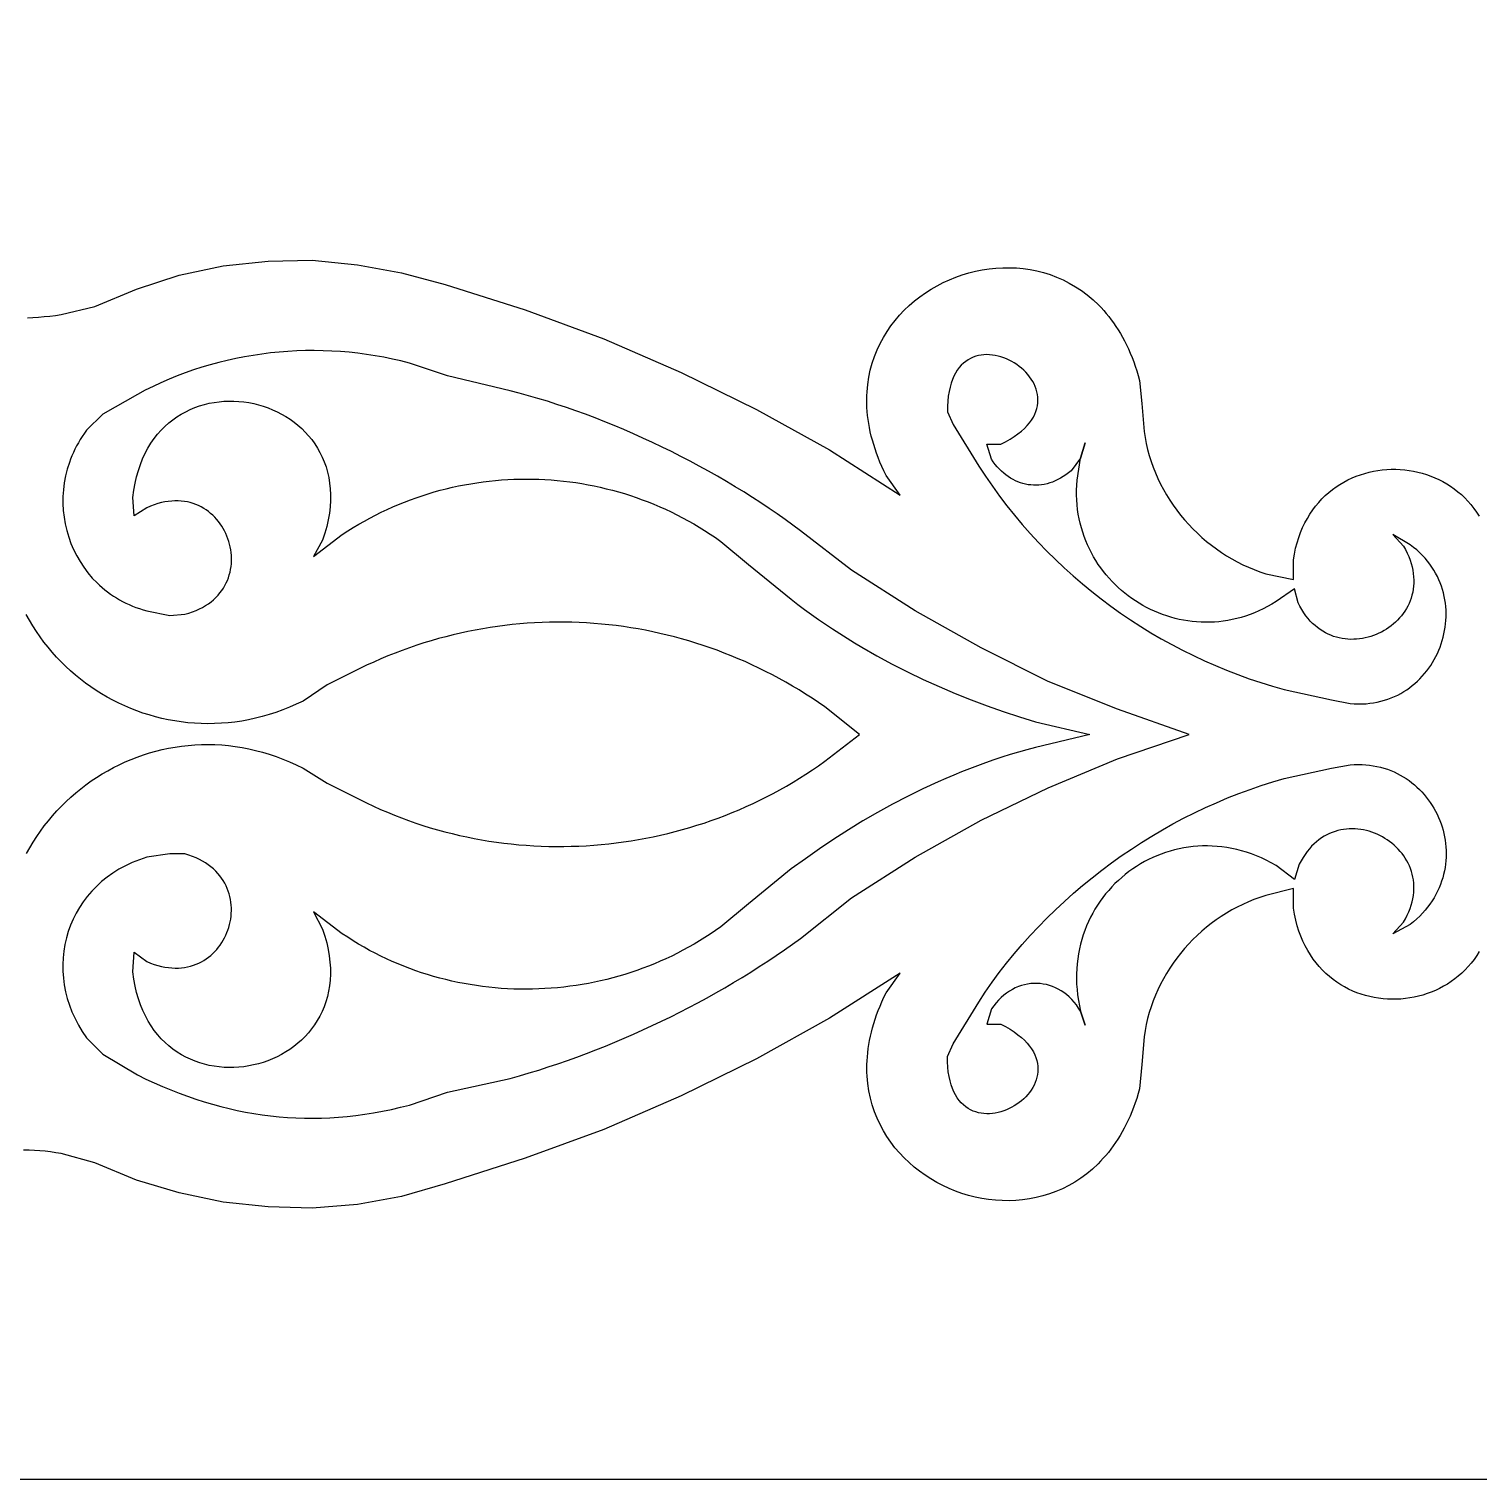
# Model space of a CAD drawing. Extents: x 1253 to 3196, y -152 to 898.
# Drawn here: x 1521.2 to 1789.8, y -152.3 to 116.5 of the extents above; entities that cross this region are included whole.
import ezdxf

# ---------------------------------------------------------------- set-up
doc = ezdxf.new("R2010")
doc.units = 0
doc.layers.add('LAYER_1', color=18, linetype='CONTINUOUS')

msp = doc.modelspace()

# ---------------------------------------------------------------- linework, layer by layer
at = {"layer": 'LAYER_1'}
for points in [[(2652.53, 897.74), (1252.53, 897.74), (1252.53, -152.26), (2652.53, -152.26)], [(1534.85, -73.5), (1541.29, -77.36), (1542.84, -78.12), (1544.39, -78.83), (1545.94, -79.51), (1547.48, -80.15), (1549.02, -80.76), (1550.56, -81.32), (1552.1, -81.86), (1553.64, -82.35), (1555.18, -82.81), (1556.71, -83.23), (1558.25, -83.61), (1559.79, -83.96), (1561.33, -84.27), (1562.87, -84.54), (1564.42, -84.77), (1565.97, -84.97), (1567.52, -85.13), (1569.08, -85.25), (1570.65, -85.34), (1572.22, -85.38), (1573.79, -85.39), (1575.38, -85.36), (1576.97, -85.29), (1578.56, -85.18), (1580.17, -85.04), (1581.79, -84.86), (1583.41, -84.63), (1585.05, -84.37), (1586.69, -84.07), (1588.35, -83.74), (1590.02, -83.36), (1591.7, -82.94), (1598.78, -80.58), (1610.36, -78.01), (1612.13, -77.51), (1613.91, -76.99), (1615.68, -76.45), (1617.45, -75.88), (1619.22, -75.29), (1620.99, -74.68), (1622.76, -74.05), (1624.52, -73.39), (1626.28, -72.72), (1628.03, -72.02), (1629.78, -71.3), (1631.53, -70.57), (1633.27, -69.81), (1635, -69.03), (1636.72, -68.23), (1638.44, -67.42), (1640.14, -66.58), (1641.84, -65.73), (1643.53, -64.86), (1645.2, -63.97), (1646.87, -63.07), (1648.52, -62.14), (1650.16, -61.21), (1651.78, -60.25), (1653.39, -59.28), (1654.99, -58.29), (1656.57, -57.29), (1658.13, -56.27), (1659.68, -55.24), (1661.21, -54.19), (1662.72, -53.13), (1664.21, -52.05), (1673.65, -44.54), (1685.45, -37.03), (1697.67, -30.17), (1710.12, -24.16), (1722.99, -18.8), (1736.29, -14.29), (1722.99, -9.58), (1710.12, -4.43), (1697.67, 1.79), (1685.45, 8.66), (1673.65, 16.17), (1664.21, 23.46), (1662.8, 24.52), (1661.36, 25.57), (1659.89, 26.62), (1658.39, 27.65), (1656.85, 28.67), (1655.29, 29.69), (1653.71, 30.69), (1652.1, 31.67), (1650.46, 32.65), (1648.81, 33.61), (1647.13, 34.55), (1645.44, 35.48), (1643.73, 36.39), (1642.01, 37.29), (1640.27, 38.16), (1638.53, 39.02), (1636.77, 39.86), (1635, 40.67), (1633.23, 41.47), (1631.46, 42.24), (1629.68, 42.98), (1627.9, 43.71), (1626.12, 44.41), (1624.34, 45.08), (1622.56, 45.72), (1620.79, 46.34), (1619.03, 46.93), (1617.27, 47.49), (1615.53, 48.02), (1613.79, 48.52), (1612.07, 48.98), (1610.36, 49.42), (1598.78, 52.21), (1591.7, 54.57), (1590.13, 54.97), (1588.56, 55.33), (1586.97, 55.65), (1585.37, 55.94), (1583.77, 56.19), (1582.16, 56.4), (1580.55, 56.57), (1578.93, 56.71), (1577.31, 56.81), (1575.68, 56.87), (1574.06, 56.89), (1572.43, 56.88), (1570.8, 56.83), (1569.18, 56.74), (1567.56, 56.61), (1565.94, 56.45), (1564.32, 56.25), (1562.71, 56.01), (1561.11, 55.73), (1559.52, 55.42), (1557.93, 55.07), (1556.35, 54.68), (1554.78, 54.26), (1553.22, 53.8), (1551.68, 53.3), (1550.15, 52.76), (1548.63, 52.19), (1547.13, 51.58), (1545.64, 50.93), (1544.17, 50.25), (1542.72, 49.53), (1541.29, 48.78), (1534.85, 45.13), (1531.85, 42.12), (1531.44, 41.56), (1531.04, 40.98), (1530.67, 40.4), (1530.32, 39.81), (1529.99, 39.22), (1529.69, 38.62), (1529.4, 38.01), (1529.13, 37.4), (1528.88, 36.78), (1528.66, 36.16), (1528.26, 34.91), (1527.95, 33.65), (1527.71, 32.38), (1527.55, 31.1), (1527.47, 29.82), (1527.47, 28.55), (1527.53, 27.28), (1527.67, 26.02), (1527.89, 24.77), (1528.17, 23.55), (1528.53, 22.34), (1528.95, 21.15), (1529.45, 20), (1530.01, 18.87), (1530.63, 17.78), (1531.33, 16.72), (1532.09, 15.71), (1532.91, 14.74), (1533.79, 13.83), (1534.26, 13.39), (1534.74, 12.96), (1535.23, 12.55), (1535.74, 12.15), (1536.27, 11.77), (1536.81, 11.4), (1537.37, 11.05), (1537.94, 10.71), (1538.52, 10.39), (1539.12, 10.09), (1539.73, 9.8), (1540.36, 9.54), (1541, 9.29), (1541.65, 9.06), (1542.32, 8.85), (1543.01, 8.66), (1547.29, 7.8), (1550.08, 8.01), (1550.81, 8.22), (1551.5, 8.46), (1552.15, 8.71), (1552.77, 9), (1553.36, 9.3), (1553.92, 9.63), (1554.44, 9.97), (1554.93, 10.34), (1555.39, 10.72), (1555.82, 11.12), (1556.21, 11.54), (1556.58, 11.97), (1556.91, 12.41), (1557.22, 12.87), (1557.49, 13.34), (1557.74, 13.82), (1557.96, 14.3), (1558.15, 14.8), (1558.31, 15.3), (1558.45, 15.81), (1558.55, 16.33), (1558.63, 16.85), (1558.69, 17.37), (1558.72, 17.89), (1558.72, 18.42), (1558.7, 18.94), (1558.65, 19.46), (1558.58, 19.98), (1558.48, 20.5), (1558.36, 21.01), (1558.22, 21.52), (1558.06, 22.01), (1557.87, 22.51), (1557.66, 22.99), (1557.43, 23.46), (1557.17, 23.92), (1556.9, 24.36), (1556.61, 24.8), (1556.29, 25.22), (1555.96, 25.62), (1555.6, 26.01), (1555.23, 26.37), (1554.84, 26.72), (1554.43, 27.05), (1554, 27.36), (1553.56, 27.65), (1553.09, 27.91), (1552.62, 28.15), (1552.12, 28.36), (1551.61, 28.55), (1551.08, 28.71), (1550.54, 28.84), (1549.99, 28.94), (1549.41, 29), (1548.83, 29.04), (1548.23, 29.04), (1547.62, 29.01), (1547, 28.95), (1546.36, 28.85), (1545.71, 28.71), (1545.05, 28.53), (1544.38, 28.31), (1543.7, 28.05), (1543.01, 27.75), (1540.64, 26.25), (1540.43, 29.68), (1540.6, 31.02), (1540.83, 32.29), (1541.11, 33.52), (1541.44, 34.69), (1541.82, 35.8), (1542.24, 36.86), (1542.71, 37.87), (1543.23, 38.83), (1543.78, 39.73), (1544.37, 40.58), (1544.99, 41.38), (1545.65, 42.13), (1546.35, 42.83), (1547.07, 43.48), (1547.82, 44.07), (1548.6, 44.62), (1549.4, 45.12), (1550.22, 45.57), (1551.06, 45.98), (1551.92, 46.33), (1552.79, 46.64), (1553.68, 46.91), (1554.57, 47.12), (1555.48, 47.29), (1556.4, 47.42), (1557.32, 47.5), (1558.24, 47.54), (1559.16, 47.53), (1560.09, 47.48), (1561.01, 47.38), (1561.92, 47.25), (1562.83, 47.07), (1563.72, 46.85), (1564.61, 46.58), (1565.48, 46.28), (1566.34, 45.94), (1567.18, 45.56), (1568, 45.13), (1568.8, 44.67), (1569.57, 44.17), (1570.32, 43.63), (1571.04, 43.06), (1571.73, 42.44), (1572.39, 41.79), (1573.01, 41.11), (1573.6, 40.39), (1574.15, 39.63), (1574.66, 38.83), (1575.12, 38.01), (1575.54, 37.15), (1575.92, 36.25), (1576.24, 35.32), (1576.52, 34.36), (1576.74, 33.37), (1576.91, 32.34), (1577.02, 31.28), (1577.07, 30.19), (1577.07, 29.08), (1576.99, 27.93), (1576.86, 26.75), (1576.65, 25.54), (1576.38, 24.3), (1576.03, 23.04), (1575.61, 21.75), (1573.9, 18.74), (1579.26, 22.82), (1580.27, 23.47), (1581.28, 24.1), (1582.3, 24.71), (1583.34, 25.3), (1584.38, 25.86), (1585.43, 26.41), (1586.49, 26.93), (1587.55, 27.44), (1588.62, 27.92), (1589.7, 28.38), (1590.79, 28.81), (1591.88, 29.23), (1592.97, 29.63), (1594.08, 30), (1595.19, 30.35), (1596.3, 30.69), (1597.42, 31), (1598.54, 31.28), (1599.66, 31.55), (1600.79, 31.8), (1601.93, 32.02), (1603.06, 32.22), (1604.2, 32.41), (1605.34, 32.57), (1606.49, 32.71), (1607.63, 32.82), (1608.78, 32.92), (1609.93, 33), (1611.08, 33.05), (1612.23, 33.08), (1613.38, 33.09), (1614.53, 33.08), (1615.68, 33.05), (1616.82, 33), (1617.97, 32.93), (1619.12, 32.83), (1620.26, 32.71), (1621.41, 32.58), (1622.55, 32.42), (1623.68, 32.24), (1624.82, 32.03), (1625.95, 31.81), (1627.08, 31.57), (1628.2, 31.3), (1629.32, 31.02), (1630.44, 30.71), (1631.55, 30.38), (1632.66, 30.03), (1633.76, 29.66), (1634.85, 29.26), (1635.94, 28.85), (1637.02, 28.41), (1638.1, 27.96), (1639.17, 27.48), (1640.23, 26.98), (1641.29, 26.46), (1642.33, 25.92), (1643.37, 25.35), (1644.4, 24.77), (1645.42, 24.16), (1646.43, 23.54), (1647.43, 22.89), (1648.42, 22.22), (1649.41, 21.53), (1654.56, 17.24), (1662.49, 10.8), (1663.72, 9.85), (1664.97, 8.91), (1666.24, 7.98), (1667.53, 7.07), (1668.83, 6.17), (1670.14, 5.29), (1671.48, 4.43), (1672.83, 3.58), (1674.19, 2.74), (1675.56, 1.92), (1678.35, 0.33), (1681.19, -1.2), (1684.06, -2.66), (1686.96, -4.06), (1689.9, -5.39), (1692.85, -6.65), (1695.82, -7.85), (1698.8, -8.97), (1701.79, -10.03), (1704.78, -11.02), (1707.76, -11.93), (1717.84, -14.29), (1707.76, -16.65), (1706.19, -17.08), (1704.63, -17.53), (1703.09, -18), (1701.56, -18.48), (1700.04, -18.98), (1698.53, -19.51), (1697.04, -20.05), (1695.55, -20.61), (1694.08, -21.18), (1692.62, -21.78), (1691.16, -22.39), (1689.72, -23.03), (1686.86, -24.34), (1684.04, -25.73), (1681.26, -27.18), (1678.5, -28.71), (1675.78, -30.29), (1673.08, -31.95), (1670.4, -33.66), (1667.75, -35.44), (1665.11, -37.28), (1662.49, -39.18), (1654.56, -45.62), (1649.41, -49.91), (1648.44, -50.59), (1647.46, -51.25), (1646.47, -51.9), (1645.47, -52.52), (1644.46, -53.12), (1643.44, -53.7), (1642.41, -54.26), (1641.37, -54.8), (1640.32, -55.32), (1639.26, -55.82), (1638.2, -56.3), (1637.12, -56.75), (1636.04, -57.19), (1634.95, -57.6), (1633.86, -58), (1632.75, -58.37), (1631.65, -58.72), (1630.53, -59.05), (1629.41, -59.36), (1628.29, -59.65), (1627.15, -59.92), (1626.02, -60.16), (1624.88, -60.39), (1623.74, -60.59), (1622.59, -60.78), (1621.45, -60.94), (1620.3, -61.08), (1619.14, -61.2), (1617.99, -61.3), (1616.83, -61.37), (1615.67, -61.43), (1614.52, -61.46), (1613.36, -61.48), (1612.2, -61.47), (1611.04, -61.44), (1609.88, -61.39), (1608.73, -61.32), (1607.57, -61.22), (1606.42, -61.11), (1605.27, -60.97), (1604.12, -60.81), (1602.98, -60.63), (1601.83, -60.43), (1600.7, -60.21), (1599.56, -59.96), (1598.43, -59.7), (1597.31, -59.41), (1596.19, -59.1), (1595.07, -58.77), (1593.96, -58.42), (1592.86, -58.04), (1591.77, -57.65), (1590.68, -57.23), (1589.59, -56.79), (1588.52, -56.33), (1587.45, -55.85), (1586.4, -55.34), (1585.35, -54.81), (1584.31, -54.27), (1583.28, -53.7), (1582.26, -53.1), (1581.25, -52.49), (1580.25, -51.85), (1579.26, -51.19), (1573.9, -47.12), (1575.61, -50.33), (1576.03, -51.62), (1576.37, -52.87), (1576.63, -54.1), (1576.83, -55.29), (1576.97, -56.46), (1577.04, -57.6), (1577.04, -58.71), (1576.99, -59.79), (1576.87, -60.84), (1576.7, -61.86), (1576.48, -62.85), (1576.2, -63.8), (1575.88, -64.73), (1575.5, -65.62), (1575.08, -66.47), (1574.62, -67.3), (1574.11, -68.09), (1573.56, -68.84), (1572.97, -69.56), (1572.35, -70.24), (1571.7, -70.89), (1571.01, -71.5), (1570.29, -72.08), (1569.54, -72.62), (1568.77, -73.11), (1567.98, -73.58), (1567.16, -74), (1566.33, -74.38), (1565.47, -74.73), (1564.6, -75.03), (1563.72, -75.29), (1562.82, -75.52), (1561.92, -75.7), (1561.01, -75.84), (1560.09, -75.93), (1559.17, -75.99), (1558.25, -76), (1557.33, -75.96), (1556.42, -75.89), (1555.5, -75.76), (1554.6, -75.6), (1553.7, -75.38), (1552.82, -75.13), (1551.95, -74.82), (1551.09, -74.47), (1550.25, -74.07), (1549.43, -73.62), (1548.63, -73.13), (1547.86, -72.58), (1547.11, -71.99), (1546.39, -71.35), (1545.69, -70.66), (1545.03, -69.91), (1544.4, -69.12), (1543.81, -68.27), (1543.26, -67.38), (1542.74, -66.43), (1542.27, -65.42), (1541.84, -64.37), (1541.46, -63.26), (1541.13, -62.09), (1540.84, -60.88), (1540.61, -59.6), (1540.43, -58.27), (1540.64, -54.63), (1543.01, -56.34), (1543.7, -56.63), (1544.39, -56.88), (1545.06, -57.09), (1545.73, -57.25), (1546.38, -57.38), (1547.02, -57.48), (1547.64, -57.54), (1548.26, -57.56), (1548.86, -57.55), (1549.44, -57.51), (1550.01, -57.43), (1550.57, -57.33), (1551.11, -57.2), (1551.64, -57.04), (1552.15, -56.85), (1552.64, -56.63), (1553.12, -56.39), (1553.58, -56.13), (1554.03, -55.84), (1554.45, -55.53), (1554.86, -55.2), (1555.25, -54.85), (1555.62, -54.48), (1555.97, -54.1), (1556.3, -53.69), (1556.62, -53.28), (1556.91, -52.84), (1557.18, -52.4), (1557.43, -51.94), (1557.66, -51.47), (1557.87, -50.99), (1558.05, -50.5), (1558.21, -50.01), (1558.35, -49.5), (1558.47, -48.99), (1558.56, -48.48), (1558.63, -47.96), (1558.68, -47.44), (1558.7, -46.91), (1558.69, -46.39), (1558.66, -45.87), (1558.61, -45.34), (1558.52, -44.83), (1558.41, -44.31), (1558.28, -43.8), (1558.12, -43.29), (1557.92, -42.8), (1557.71, -42.3), (1557.46, -41.82), (1557.18, -41.35), (1556.88, -40.89), (1556.54, -40.44), (1556.18, -40.01), (1555.78, -39.59), (1555.36, -39.18), (1554.9, -38.79), (1554.41, -38.42), (1553.89, -38.06), (1553.34, -37.73), (1552.75, -37.42), (1552.14, -37.13), (1551.49, -36.86), (1550.8, -36.61), (1550.08, -36.39), (1547.29, -36.39), (1543.01, -37.03), (1542.31, -37.25), (1541.63, -37.49), (1540.96, -37.74), (1540.31, -38.01), (1539.67, -38.3), (1539.05, -38.6), (1538.45, -38.91), (1537.85, -39.25), (1537.28, -39.59), (1536.72, -39.96), (1535.64, -40.72), (1534.63, -41.54), (1533.68, -42.41), (1532.79, -43.32), (1531.97, -44.28), (1531.21, -45.28), (1530.52, -46.32), (1529.9, -47.39), (1529.35, -48.5), (1528.86, -49.63), (1528.44, -50.79), (1528.1, -51.97), (1527.82, -53.18), (1527.62, -54.4), (1527.49, -55.64), (1527.43, -56.88), (1527.44, -58.14), (1527.54, -59.4), (1527.7, -60.66), (1527.94, -61.93), (1528.26, -63.19), (1528.66, -64.44), (1529.14, -65.68), (1529.7, -66.91), (1530.33, -68.13), (1531.05, -69.32), (1531.85, -70.5)], [(1762.67, -7.86), (1766.11, -8.5), (1766.86, -8.56), (1767.61, -8.59), (1768.34, -8.59), (1769.06, -8.55), (1769.77, -8.48), (1770.46, -8.39), (1771.14, -8.26), (1771.81, -8.11), (1772.46, -7.93), (1773.1, -7.72), (1773.72, -7.49), (1774.33, -7.23), (1774.92, -6.95), (1775.49, -6.64), (1776.05, -6.32), (1776.59, -5.97), (1777.12, -5.6), (1777.62, -5.21), (1778.12, -4.8), (1778.59, -4.37), (1779.04, -3.92), (1779.48, -3.46), (1779.9, -2.98), (1780.3, -2.48), (1780.68, -1.97), (1781.04, -1.45), (1781.38, -0.91), (1781.7, -0.36), (1782, 0.2), (1782.28, 0.77), (1782.53, 1.35), (1782.77, 1.94), (1782.99, 2.54), (1783.18, 3.14), (1783.35, 3.76), (1783.5, 4.37), (1783.62, 5), (1783.72, 5.63), (1783.8, 6.26), (1783.86, 6.89), (1783.89, 7.53), (1783.9, 8.17), (1783.88, 8.8), (1783.83, 9.44), (1783.77, 10.08), (1783.67, 10.71), (1783.55, 11.34), (1783.41, 11.97), (1783.23, 12.6), (1783.03, 13.21), (1782.81, 13.83), (1782.55, 14.43), (1782.27, 15.03), (1781.96, 15.62), (1781.63, 16.2), (1781.26, 16.77), (1780.86, 17.33), (1780.44, 17.88), (1779.99, 18.42), (1779.5, 18.94), (1778.99, 19.45), (1778.44, 19.94), (1777.87, 20.42), (1777.26, 20.89), (1774.05, 22.82), (1775.97, 20.67), (1776.34, 20.01), (1776.67, 19.35), (1776.96, 18.7), (1777.21, 18.06), (1777.42, 17.42), (1777.59, 16.79), (1777.72, 16.17), (1777.82, 15.56), (1777.88, 14.96), (1777.91, 14.36), (1777.9, 13.78), (1777.86, 13.21), (1777.8, 12.65), (1777.7, 12.1), (1777.57, 11.56), (1777.41, 11.03), (1777.23, 10.52), (1777.02, 10.02), (1776.79, 9.54), (1776.53, 9.07), (1776.25, 8.61), (1775.95, 8.17), (1775.62, 7.75), (1775.28, 7.34), (1774.91, 6.95), (1774.53, 6.57), (1774.13, 6.22), (1773.72, 5.88), (1773.29, 5.56), (1772.84, 5.27), (1772.39, 4.99), (1771.92, 4.73), (1771.44, 4.49), (1770.94, 4.28), (1770.44, 4.08), (1769.94, 3.91), (1769.42, 3.76), (1768.9, 3.63), (1768.37, 3.53), (1767.84, 3.46), (1767.31, 3.4), (1766.77, 3.38), (1766.24, 3.37), (1765.7, 3.4), (1765.16, 3.45), (1764.63, 3.53), (1764.1, 3.63), (1763.57, 3.77), (1763.04, 3.93), (1762.53, 4.12), (1762.02, 4.35), (1761.51, 4.6), (1761.02, 4.88), (1760.54, 5.2), (1760.06, 5.54), (1759.6, 5.92), (1759.15, 6.33), (1758.72, 6.77), (1758.3, 7.25), (1757.89, 7.76), (1757.5, 8.31), (1757.13, 8.89), (1756.78, 9.51), (1756.45, 10.16), (1755.81, 12.74), (1752.38, 10.37), (1751.59, 9.89), (1750.79, 9.44), (1749.99, 9.02), (1749.18, 8.63), (1748.37, 8.28), (1747.55, 7.97), (1746.73, 7.68), (1745.9, 7.43), (1745.08, 7.21), (1744.25, 7.02), (1743.42, 6.86), (1742.59, 6.74), (1741.76, 6.64), (1740.93, 6.57), (1740.11, 6.54), (1739.29, 6.53), (1738.47, 6.55), (1737.65, 6.6), (1736.84, 6.68), (1736.03, 6.78), (1735.23, 6.92), (1734.43, 7.08), (1733.64, 7.26), (1732.86, 7.47), (1732.09, 7.71), (1731.33, 7.98), (1730.58, 8.26), (1729.83, 8.58), (1729.1, 8.91), (1728.38, 9.27), (1727.67, 9.66), (1726.98, 10.07), (1726.29, 10.5), (1725.63, 10.95), (1724.97, 11.42), (1724.34, 11.92), (1723.71, 12.43), (1723.11, 12.97), (1722.52, 13.53), (1721.96, 14.1), (1721.41, 14.7), (1720.88, 15.32), (1720.37, 15.95), (1719.88, 16.6), (1719.41, 17.27), (1718.96, 17.96), (1718.54, 18.67), (1718.14, 19.39), (1717.77, 20.13), (1717.42, 20.88), (1717.09, 21.65), (1716.79, 22.44), (1716.52, 23.24), (1716.28, 24.05), (1716.06, 24.88), (1715.87, 25.72), (1715.71, 26.58), (1715.58, 27.44), (1715.49, 28.32), (1715.42, 29.22), (1715.38, 30.12), (1715.38, 31.04), (1715.41, 31.96), (1715.48, 32.9), (1716.12, 36.98), (1714.41, 34.62), (1713.92, 34.22), (1713.42, 33.86), (1712.93, 33.54), (1712.43, 33.24), (1711.93, 32.97), (1711.42, 32.74), (1710.92, 32.53), (1710.41, 32.36), (1709.91, 32.22), (1709.4, 32.1), (1708.9, 32.02), (1708.4, 31.96), (1707.9, 31.94), (1707.4, 31.94), (1706.91, 31.98), (1706.42, 32.04), (1705.93, 32.13), (1705.45, 32.25), (1704.98, 32.39), (1704.51, 32.57), (1704.05, 32.77), (1703.6, 33), (1703.15, 33.26), (1702.72, 33.54), (1702.29, 33.85), (1701.87, 34.19), (1701.46, 34.55), (1701.07, 34.94), (1700.68, 35.36), (1700.31, 35.8), (1699.95, 36.27), (1699.6, 36.76), (1698.75, 39.55), (1701.32, 39.55), (1702.23, 40.01), (1703.06, 40.48), (1703.83, 40.96), (1704.52, 41.45), (1705.15, 41.96), (1705.72, 42.46), (1706.22, 42.98), (1706.66, 43.5), (1707.04, 44.02), (1707.37, 44.55), (1707.64, 45.08), (1707.86, 45.61), (1708.02, 46.14), (1708.14, 46.67), (1708.21, 47.2), (1708.23, 47.72), (1708.21, 48.24), (1708.14, 48.75), (1708.04, 49.25), (1707.9, 49.74), (1707.72, 50.23), (1707.5, 50.7), (1707.25, 51.17), (1706.98, 51.61), (1706.67, 52.05), (1706.33, 52.47), (1705.97, 52.87), (1705.59, 53.26), (1705.18, 53.62), (1704.75, 53.97), (1704.31, 54.29), (1703.84, 54.6), (1703.37, 54.87), (1702.88, 55.13), (1702.38, 55.36), (1701.87, 55.56), (1701.35, 55.73), (1700.83, 55.88), (1700.31, 55.99), (1699.78, 56.07), (1699.25, 56.12), (1698.73, 56.14), (1698.21, 56.12), (1697.69, 56.06), (1697.19, 55.97), (1696.69, 55.84), (1696.2, 55.66), (1695.73, 55.45), (1695.27, 55.2), (1694.83, 54.9), (1694.41, 54.56), (1694.01, 54.17), (1693.63, 53.74), (1693.27, 53.25), (1692.94, 52.72), (1692.64, 52.14), (1692.37, 51.51), (1692.13, 50.83), (1691.92, 50.09), (1691.75, 49.3), (1691.61, 48.45), (1691.52, 47.54), (1691.47, 46.58), (1691.45, 45.56), (1692.53, 43.2), (1697.25, 35.47), (1698.49, 33.59), (1699.78, 31.74), (1701.11, 29.92), (1702.48, 28.13), (1703.88, 26.38), (1705.33, 24.67), (1706.81, 22.99), (1708.33, 21.34), (1709.89, 19.73), (1711.48, 18.16), (1713.11, 16.63), (1714.77, 15.13), (1716.46, 13.67), (1718.19, 12.25), (1719.94, 10.88), (1721.73, 9.54), (1723.55, 8.24), (1725.4, 6.98), (1727.27, 5.77), (1729.17, 4.6), (1731.1, 3.47), (1733.06, 2.39), (1735.04, 1.35), (1737.05, 0.35), (1739.08, -0.6), (1741.13, -1.5), (1743.2, -2.36), (1745.3, -3.17), (1747.41, -3.93), (1749.55, -4.65), (1751.71, -5.31), (1753.88, -5.93)], [(1716.98, 39.77), (1716.12, 36.98)], [(1692.53, -71.57), (1697.25, -63.85), (1698.47, -62.01), (1699.74, -60.19), (1701.06, -58.4), (1702.42, -56.64), (1703.83, -54.91), (1705.28, -53.21), (1706.77, -51.54), (1708.3, -49.91), (1709.87, -48.3), (1711.48, -46.74), (1713.12, -45.2), (1714.8, -43.7), (1716.51, -42.24), (1718.26, -40.81), (1720.04, -39.42), (1721.84, -38.08), (1723.68, -36.77), (1725.54, -35.5), (1727.44, -34.27), (1729.35, -33.08), (1731.29, -31.94), (1733.26, -30.84), (1735.24, -29.79), (1737.25, -28.78), (1739.27, -27.82), (1741.32, -26.9), (1743.38, -26.03), (1745.45, -25.22), (1747.54, -24.45), (1749.64, -23.73), (1751.76, -23.06), (1753.88, -22.45), (1762.67, -20.52), (1766.11, -19.87), (1766.85, -19.83), (1767.59, -19.81), (1768.31, -19.83), (1769.02, -19.87), (1769.72, -19.95), (1770.4, -20.05), (1771.08, -20.18), (1771.74, -20.33), (1772.38, -20.52), (1773.01, -20.72), (1773.63, -20.95), (1774.24, -21.21), (1774.82, -21.49), (1775.4, -21.79), (1775.95, -22.11), (1776.5, -22.45), (1777.02, -22.82), (1777.53, -23.2), (1778.02, -23.6), (1778.5, -24.02), (1778.96, -24.46), (1779.39, -24.91), (1779.82, -25.38), (1780.22, -25.87), (1780.6, -26.37), (1780.97, -26.88), (1781.31, -27.41), (1781.64, -27.94), (1781.94, -28.49), (1782.23, -29.05), (1782.49, -29.63), (1782.73, -30.21), (1782.95, -30.8), (1783.15, -31.39), (1783.33, -32), (1783.48, -32.61), (1783.61, -33.22), (1783.72, -33.85), (1783.8, -34.47), (1783.86, -35.1), (1783.9, -35.74), (1783.91, -36.37), (1783.9, -37.01), (1783.86, -37.65), (1783.79, -38.28), (1783.7, -38.92), (1783.59, -39.56), (1783.44, -40.19), (1783.27, -40.82), (1783.07, -41.45), (1782.85, -42.07), (1782.6, -42.69), (1782.32, -43.31), (1782.01, -43.91), (1781.67, -44.51), (1781.3, -45.1), (1780.9, -45.69), (1780.47, -46.26), (1780.02, -46.83), (1779.53, -47.38), (1779.01, -47.92), (1778.46, -48.45), (1777.88, -48.97), (1777.26, -49.48), (1774.05, -51.19), (1775.98, -49.05), (1776.35, -48.41), (1776.67, -47.78), (1776.96, -47.15), (1777.21, -46.53), (1777.42, -45.91), (1777.59, -45.3), (1777.73, -44.7), (1777.83, -44.1), (1777.89, -43.51), (1777.92, -42.93), (1777.92, -42.35), (1777.89, -41.79), (1777.83, -41.23), (1777.73, -40.69), (1777.61, -40.15), (1777.46, -39.63), (1777.29, -39.12), (1777.08, -38.62), (1776.86, -38.14), (1776.61, -37.66), (1776.33, -37.21), (1776.04, -36.76), (1775.72, -36.33), (1775.38, -35.92), (1775.03, -35.52), (1774.65, -35.14), (1774.26, -34.78), (1773.86, -34.43), (1773.43, -34.11), (1773, -33.8), (1772.55, -33.51), (1772.09, -33.24), (1771.61, -32.99), (1771.13, -32.76), (1770.64, -32.56), (1770.14, -32.37), (1769.63, -32.21), (1769.11, -32.07), (1768.59, -31.96), (1768.07, -31.87), (1767.54, -31.8), (1767.01, -31.76), (1766.48, -31.74), (1765.94, -31.75), (1765.41, -31.79), (1764.88, -31.86), (1764.35, -31.95), (1763.83, -32.07), (1763.31, -32.22), (1762.79, -32.4), (1762.28, -32.61), (1761.78, -32.85), (1761.28, -33.12), (1760.8, -33.43), (1760.32, -33.76), (1759.86, -34.13), (1759.41, -34.53), (1758.97, -34.97), (1758.55, -35.44), (1758.14, -35.94), (1757.74, -36.48), (1757.37, -37.06), (1757.01, -37.67), (1756.67, -38.32), (1755.81, -41.11), (1752.38, -38.54), (1751.47, -38.03), (1750.56, -37.57), (1749.65, -37.14), (1748.74, -36.75), (1747.83, -36.41), (1746.91, -36.1), (1745.99, -35.82), (1745.08, -35.59), (1744.17, -35.39), (1743.25, -35.22), (1742.34, -35.1), (1741.44, -35), (1740.54, -34.94), (1739.64, -34.92), (1738.75, -34.93), (1737.86, -34.97), (1736.98, -35.04), (1736.11, -35.15), (1735.25, -35.28), (1734.4, -35.45), (1733.55, -35.65), (1732.72, -35.87), (1731.9, -36.13), (1731.08, -36.42), (1730.29, -36.73), (1729.5, -37.07), (1728.73, -37.44), (1727.97, -37.83), (1727.23, -38.26), (1726.5, -38.7), (1725.79, -39.18), (1725.1, -39.67), (1724.42, -40.19), (1723.76, -40.74), (1723.13, -41.31), (1722.51, -41.9), (1721.91, -42.51), (1721.34, -43.15), (1720.78, -43.8), (1720.25, -44.48), (1719.74, -45.17), (1719.26, -45.89), (1718.8, -46.62), (1718.37, -47.38), (1717.96, -48.15), (1717.58, -48.94), (1717.23, -49.74), (1716.91, -50.57), (1716.61, -51.41), (1716.35, -52.26), (1716.11, -53.13), (1715.91, -54.01), (1715.73, -54.91), (1715.59, -55.82), (1715.49, -56.75), (1715.41, -57.68), (1715.37, -58.63), (1715.37, -59.59), (1715.4, -60.56), (1715.47, -61.54), (1715.58, -62.54), (1715.72, -63.54), (1715.9, -64.55), (1716.12, -65.56), (1716.98, -68.14), (1716.12, -65.56), (1715.75, -64.96), (1715.35, -64.39), (1714.92, -63.85), (1714.48, -63.36), (1714.02, -62.9), (1713.53, -62.48), (1713.04, -62.1), (1712.52, -61.76), (1711.99, -61.45), (1711.45, -61.19), (1710.9, -60.96), (1710.35, -60.77), (1709.78, -60.62), (1709.21, -60.51), (1708.63, -60.43), (1708.05, -60.4), (1707.47, -60.4), (1706.89, -60.44), (1706.31, -60.52), (1705.73, -60.64), (1705.16, -60.8), (1704.59, -61), (1704.03, -61.23), (1703.48, -61.51), (1702.94, -61.83), (1702.42, -62.18), (1701.91, -62.57), (1701.41, -63.01), (1700.93, -63.48), (1700.47, -63.99), (1700.03, -64.55), (1699.6, -65.14), (1698.75, -67.93), (1701.32, -67.93), (1702.23, -68.41), (1703.06, -68.9), (1703.83, -69.4), (1704.52, -69.91), (1705.15, -70.42), (1705.72, -70.94), (1706.22, -71.47), (1706.66, -72), (1707.05, -72.54), (1707.37, -73.08), (1707.64, -73.61), (1707.86, -74.15), (1708.03, -74.68), (1708.14, -75.22), (1708.21, -75.75), (1708.23, -76.27), (1708.21, -76.79), (1708.15, -77.3), (1708.04, -77.8), (1707.9, -78.3), (1707.72, -78.78), (1707.51, -79.25), (1707.26, -79.71), (1706.98, -80.16), (1706.67, -80.59), (1706.33, -81), (1705.97, -81.4), (1705.59, -81.78), (1705.18, -82.14), (1704.75, -82.48), (1704.31, -82.8), (1703.84, -83.09), (1703.37, -83.36), (1702.88, -83.61), (1702.38, -83.83), (1701.87, -84.03), (1701.35, -84.19), (1700.83, -84.33), (1700.31, -84.43), (1699.78, -84.51), (1699.25, -84.55), (1698.73, -84.56), (1698.21, -84.53), (1697.69, -84.47), (1697.19, -84.37), (1696.69, -84.23), (1696.2, -84.05), (1695.73, -83.83), (1695.27, -83.57), (1694.83, -83.27), (1694.41, -82.92), (1694, -82.53), (1693.62, -82.1), (1693.27, -81.61), (1692.94, -81.08), (1692.64, -80.5), (1692.37, -79.87), (1692.13, -79.18), (1691.92, -78.44), (1691.75, -77.65), (1691.61, -76.81), (1691.52, -75.91), (1691.47, -74.95), (1691.45, -73.93)]]:
    msp.add_lwpolyline(points, close=True, dxfattribs=at)
for points in [[(1520.87, 62.99), (1521.9, 63.03), (1522.93, 63.1), (1523.97, 63.18), (1525.01, 63.29), (1526.07, 63.42), (1527.13, 63.58), (1533.35, 65.08), (1541.07, 68.29), (1549.01, 70.87), (1557.16, 72.59), (1565.53, 73.44), (1573.68, 73.66), (1582.05, 72.8), (1590.2, 71.3), (1598.35, 69.15), (1613.15, 64.43), (1627.74, 59.07), (1642.11, 52.85), (1656.06, 45.99), (1669.57, 38.48), (1682.66, 30.11), (1680.08, 33.76), (1679.68, 34.59), (1679.29, 35.42), (1678.94, 36.24), (1678.61, 37.06), (1678.31, 37.87), (1678.03, 38.68), (1677.77, 39.48), (1677.54, 40.27), (1677.33, 41.05), (1677.15, 41.83), (1676.99, 42.61), (1676.85, 43.37), (1676.74, 44.13), (1676.65, 44.88), (1676.58, 45.63), (1676.53, 46.36), (1676.5, 47.09), (1676.49, 47.81), (1676.51, 48.53), (1676.54, 49.23), (1676.67, 50.62), (1676.87, 51.97), (1677.15, 53.29), (1677.5, 54.58), (1677.92, 55.82), (1678.41, 57.04), (1678.96, 58.21), (1679.57, 59.34), (1680.24, 60.43), (1680.96, 61.49), (1681.74, 62.49), (1682.56, 63.46), (1683.44, 64.38), (1684.36, 65.26), (1685.32, 66.09), (1686.32, 66.87), (1687.35, 67.6), (1688.43, 68.28), (1689.53, 68.92), (1690.66, 69.5), (1691.82, 70.03), (1693, 70.5), (1694.2, 70.93), (1695.42, 71.29), (1696.65, 71.6), (1697.9, 71.85), (1699.16, 72.04), (1700.42, 72.18), (1701.69, 72.25), (1702.96, 72.26), (1704.23, 72.21), (1705.5, 72.09), (1706.76, 71.91), (1708.01, 71.66), (1709.25, 71.35), (1710.48, 70.97), (1711.69, 70.52), (1712.88, 70), (1714.04, 69.41), (1715.19, 68.74), (1716.3, 68.01), (1717.38, 67.2), (1718.44, 66.31), (1719.45, 65.35), (1719.95, 64.85), (1720.43, 64.32), (1720.9, 63.77), (1721.37, 63.2), (1721.82, 62.61), (1722.26, 62.01), (1722.69, 61.38), (1723.11, 60.73), (1723.51, 60.07), (1723.9, 59.38), (1724.28, 58.67), (1724.65, 57.94), (1725, 57.19), (1725.34, 56.42), (1725.67, 55.63), (1725.98, 54.81), (1726.27, 53.98), (1726.55, 53.12), (1726.82, 52.25), (1727.06, 51.35), (1727.49, 47.06), (1727.92, 41.91), (1728.09, 40.77), (1728.3, 39.65), (1728.56, 38.53), (1728.86, 37.43), (1729.2, 36.34), (1729.58, 35.27), (1730, 34.21), (1730.46, 33.17), (1730.96, 32.14), (1731.49, 31.13), (1732.06, 30.14), (1732.66, 29.17), (1733.3, 28.23), (1733.97, 27.3), (1734.67, 26.4), (1735.41, 25.52), (1736.17, 24.67), (1736.96, 23.84), (1737.78, 23.04), (1738.62, 22.27), (1739.49, 21.52), (1740.39, 20.81), (1741.3, 20.13), (1742.24, 19.47), (1743.2, 18.86), (1744.19, 18.27), (1745.19, 17.72), (1746.21, 17.21), (1747.24, 16.73), (1748.3, 16.29), (1749.36, 15.89), (1750.45, 15.52), (1755.6, 14.45), (1755.6, 18.1), (1755.78, 19.19), (1756, 20.25), (1756.27, 21.27), (1756.58, 22.25), (1756.92, 23.19), (1757.3, 24.1), (1757.72, 24.97), (1758.17, 25.8), (1758.65, 26.6), (1759.17, 27.36), (1759.71, 28.08), (1760.28, 28.76), (1760.88, 29.41), (1761.5, 30.02), (1762.15, 30.6), (1762.82, 31.14), (1763.51, 31.64), (1764.22, 32.1), (1764.95, 32.53), (1765.7, 32.93), (1766.46, 33.28), (1767.23, 33.6), (1768.02, 33.89), (1768.81, 34.14), (1769.62, 34.35), (1770.43, 34.53), (1771.25, 34.67), (1772.07, 34.78), (1772.9, 34.85), (1773.73, 34.89), (1774.56, 34.89), (1775.39, 34.86), (1776.22, 34.79), (1777.04, 34.68), (1777.86, 34.54), (1778.67, 34.37), (1779.47, 34.16), (1780.26, 33.92), (1781.05, 33.64), (1781.82, 33.33), (1782.57, 32.98), (1783.31, 32.6), (1784.03, 32.19), (1784.74, 31.74), (1785.42, 31.26), (1786.08, 30.74), (1786.72, 30.19), (1787.34, 29.61), (1787.93, 28.99), (1788.49, 28.34), (1789.03, 27.65), (1789.53, 26.93), (1790, 26.18)], [(1520.72, -36.35), (1521.31, -35.27), (1521.94, -34.21), (1522.6, -33.18), (1523.29, -32.18), (1524.01, -31.2), (1524.76, -30.24), (1525.53, -29.31), (1526.34, -28.41), (1527.17, -27.53), (1528.03, -26.68), (1528.92, -25.87), (1529.83, -25.08), (1530.76, -24.31), (1531.72, -23.58), (1532.7, -22.88), (1533.7, -22.21), (1534.72, -21.58), (1535.76, -20.97), (1536.82, -20.4), (1537.89, -19.86), (1538.99, -19.35), (1540.1, -18.88), (1541.22, -18.45), (1542.37, -18.05), (1543.52, -17.68), (1544.69, -17.35), (1545.87, -17.06), (1547.06, -16.81), (1548.26, -16.6), (1549.47, -16.42), (1550.69, -16.28), (1551.92, -16.19), (1553.15, -16.13), (1554.39, -16.12), (1555.64, -16.14), (1556.89, -16.21), (1558.15, -16.32), (1559.4, -16.48), (1560.66, -16.67), (1561.93, -16.92), (1563.19, -17.2), (1564.45, -17.54), (1565.71, -17.92), (1566.97, -18.34), (1568.22, -18.81), (1569.48, -19.33), (1570.72, -19.9), (1571.97, -20.52), (1576.47, -23.3), (1583.76, -26.95), (1585.04, -27.56), (1586.33, -28.14), (1587.62, -28.69), (1588.93, -29.23), (1590.24, -29.74), (1591.55, -30.22), (1592.88, -30.68), (1594.21, -31.12), (1595.55, -31.54), (1596.89, -31.93), (1598.24, -32.3), (1599.6, -32.64), (1600.96, -32.96), (1602.32, -33.26), (1603.69, -33.53), (1605.06, -33.78), (1606.44, -34.01), (1607.82, -34.22), (1609.2, -34.4), (1610.58, -34.55), (1611.97, -34.69), (1613.36, -34.8), (1614.75, -34.89), (1616.14, -34.96), (1617.53, -35), (1618.92, -35.02), (1620.31, -35.02), (1621.7, -34.99), (1623.1, -34.94), (1624.49, -34.87), (1625.88, -34.78), (1627.26, -34.66), (1628.65, -34.52), (1630.03, -34.36), (1631.41, -34.18), (1632.79, -33.97), (1634.16, -33.74), (1635.53, -33.49), (1636.9, -33.21), (1638.26, -32.92), (1639.62, -32.6), (1640.97, -32.26), (1642.32, -31.9), (1643.66, -31.51), (1644.99, -31.1), (1646.32, -30.68), (1647.64, -30.22), (1648.95, -29.75), (1650.26, -29.26), (1651.56, -28.74), (1652.85, -28.2), (1654.13, -27.64), (1655.4, -27.06), (1656.67, -26.45), (1657.92, -25.83), (1659.16, -25.18), (1660.4, -24.51), (1661.62, -23.82), (1662.83, -23.11), (1664.03, -22.38), (1665.22, -21.62), (1666.4, -20.84), (1667.56, -20.05), (1668.72, -19.23), (1675.15, -14.29), (1668.72, -9.15), (1667.53, -8.33), (1666.34, -7.53), (1665.14, -6.76), (1663.93, -6.01), (1662.71, -5.28), (1661.48, -4.57), (1660.24, -3.88), (1658.99, -3.21), (1657.74, -2.57), (1656.48, -1.94), (1655.21, -1.34), (1653.94, -0.76), (1652.65, -0.21), (1651.36, 0.33), (1650.07, 0.84), (1648.76, 1.34), (1647.46, 1.81), (1646.14, 2.25), (1644.82, 2.68), (1643.5, 3.09), (1642.17, 3.47), (1640.83, 3.83), (1639.49, 4.17), (1638.15, 4.48), (1636.8, 4.78), (1635.45, 5.05), (1634.1, 5.3), (1632.74, 5.52), (1631.38, 5.73), (1630.02, 5.91), (1628.65, 6.07), (1627.28, 6.21), (1625.91, 6.32), (1624.54, 6.42), (1623.16, 6.49), (1621.79, 6.53), (1620.41, 6.56), (1619.04, 6.56), (1617.66, 6.54), (1616.28, 6.5), (1614.9, 6.43), (1613.53, 6.35), (1612.15, 6.23), (1610.77, 6.1), (1609.4, 5.94), (1608.02, 5.76), (1606.65, 5.56), (1605.28, 5.34), (1603.91, 5.09), (1602.54, 4.82), (1601.18, 4.52), (1599.81, 4.2), (1598.45, 3.86), (1597.1, 3.5), (1595.74, 3.11), (1594.4, 2.7), (1593.05, 2.27), (1591.71, 1.81), (1590.37, 1.33), (1589.04, 0.83), (1587.71, 0.3), (1586.39, -0.25), (1585.07, -0.83), (1583.76, -1.42), (1576.47, -5.07), (1571.97, -8.07), (1570.72, -8.67), (1569.47, -9.22), (1568.21, -9.72), (1566.95, -10.17), (1565.68, -10.58), (1564.42, -10.95), (1563.15, -11.26), (1561.89, -11.54), (1560.62, -11.77), (1559.36, -11.95), (1558.1, -12.09), (1556.84, -12.19), (1555.58, -12.25), (1554.33, -12.27), (1553.09, -12.25), (1551.85, -12.18), (1550.62, -12.08), (1549.4, -11.94), (1548.19, -11.75), (1546.99, -11.53), (1545.8, -11.28), (1544.61, -10.98), (1543.45, -10.65), (1542.29, -10.28), (1541.15, -9.88), (1540.02, -9.44), (1538.91, -8.97), (1537.82, -8.46), (1536.74, -7.92), (1535.68, -7.35), (1534.64, -6.74), (1533.62, -6.11), (1532.62, -5.44), (1531.65, -4.74), (1530.69, -4.01), (1529.76, -3.25), (1528.85, -2.46), (1527.97, -1.64), (1527.11, -0.8), (1526.28, 0.08), (1525.47, 0.98), (1524.7, 1.9), (1523.95, 2.86), (1523.23, 3.83), (1522.54, 4.84), (1521.89, 5.87), (1521.26, 6.92), (1520.67, 7.99)], [(1790.05, -54.47), (1789.59, -55.23), (1789.09, -55.95), (1788.56, -56.63), (1788, -57.29), (1787.41, -57.91), (1786.8, -58.5), (1786.16, -59.05), (1785.51, -59.58), (1784.83, -60.07), (1784.13, -60.52), (1783.41, -60.94), (1782.67, -61.33), (1781.92, -61.69), (1781.15, -62.01), (1780.38, -62.3), (1779.59, -62.55), (1778.79, -62.77), (1777.98, -62.95), (1777.16, -63.1), (1776.34, -63.21), (1775.52, -63.29), (1774.69, -63.33), (1773.86, -63.34), (1773.03, -63.32), (1772.21, -63.25), (1771.38, -63.15), (1770.57, -63.02), (1769.75, -62.85), (1768.95, -62.64), (1768.15, -62.4), (1767.36, -62.12), (1766.59, -61.81), (1765.83, -61.45), (1765.08, -61.06), (1764.35, -60.64), (1763.64, -60.17), (1762.94, -59.67), (1762.27, -59.13), (1761.62, -58.56), (1760.99, -57.95), (1760.38, -57.29), (1759.81, -56.61), (1759.26, -55.88), (1758.74, -55.11), (1758.25, -54.31), (1757.79, -53.46), (1757.36, -52.58), (1756.97, -51.66), (1756.62, -50.7), (1756.3, -49.7), (1756.03, -48.67), (1755.79, -47.59), (1755.6, -46.47), (1755.6, -42.83), (1750.45, -44.11), (1749.36, -44.46), (1748.28, -44.85), (1747.23, -45.28), (1746.18, -45.75), (1745.16, -46.25), (1744.16, -46.79), (1743.17, -47.37), (1742.21, -47.98), (1741.27, -48.62), (1740.35, -49.29), (1739.46, -50), (1738.59, -50.73), (1737.74, -51.5), (1736.93, -52.29), (1736.14, -53.11), (1735.38, -53.95), (1734.65, -54.83), (1733.95, -55.72), (1733.28, -56.64), (1732.65, -57.58), (1732.04, -58.55), (1731.48, -59.53), (1730.95, -60.53), (1730.45, -61.56), (1729.99, -62.59), (1729.57, -63.65), (1729.19, -64.72), (1728.86, -65.81), (1728.56, -66.91), (1728.3, -68.02), (1728.09, -69.15), (1727.92, -70.29), (1727.49, -75.43), (1727.06, -79.94), (1726.81, -80.83), (1726.54, -81.71), (1726.25, -82.56), (1725.95, -83.39), (1725.63, -84.19), (1725.3, -84.98), (1724.96, -85.75), (1724.6, -86.49), (1724.23, -87.22), (1723.84, -87.92), (1723.45, -88.6), (1723.04, -89.27), (1722.62, -89.91), (1722.18, -90.53), (1721.74, -91.13), (1721.28, -91.72), (1720.82, -92.28), (1720.34, -92.82), (1719.85, -93.35), (1719.36, -93.85), (1718.34, -94.81), (1717.28, -95.68), (1716.19, -96.49), (1715.07, -97.21), (1713.93, -97.87), (1712.76, -98.45), (1711.57, -98.97), (1710.36, -99.41), (1709.14, -99.79), (1707.9, -100.09), (1706.65, -100.34), (1705.39, -100.51), (1704.13, -100.62), (1702.86, -100.67), (1701.59, -100.65), (1700.33, -100.58), (1699.06, -100.44), (1697.81, -100.24), (1696.57, -99.99), (1695.34, -99.68), (1694.12, -99.31), (1692.93, -98.88), (1691.75, -98.4), (1690.6, -97.87), (1689.47, -97.29), (1688.38, -96.65), (1687.31, -95.97), (1686.28, -95.23), (1685.29, -94.45), (1684.33, -93.62), (1683.42, -92.74), (1682.55, -91.82), (1681.72, -90.85), (1680.95, -89.84), (1680.23, -88.79), (1679.57, -87.7), (1678.96, -86.56), (1678.42, -85.39), (1677.94, -84.18), (1677.52, -82.93), (1677.17, -81.65), (1676.89, -80.33), (1676.69, -78.98), (1676.56, -77.59), (1676.53, -76.88), (1676.52, -76.17), (1676.52, -75.45), (1676.55, -74.72), (1676.6, -73.99), (1676.67, -73.24), (1676.76, -72.49), (1676.87, -71.73), (1677.01, -70.97), (1677.17, -70.2), (1677.35, -69.42), (1677.56, -68.64), (1677.79, -67.84), (1678.04, -67.05), (1678.32, -66.24), (1678.62, -65.43), (1678.95, -64.62), (1679.3, -63.79), (1679.68, -62.97), (1680.08, -62.13), (1682.66, -58.49), (1669.57, -66.85), (1656.06, -74.36), (1642.11, -81.23), (1627.74, -87.45), (1613.15, -92.81), (1598.35, -97.53), (1590.2, -99.89), (1582.05, -101.39), (1573.68, -102.03), (1565.53, -101.82), (1557.16, -100.96), (1549.01, -99.24), (1541.07, -96.89), (1533.35, -93.67), (1527.13, -91.95), (1526.16, -91.78), (1525.18, -91.64), (1524.19, -91.52), (1523.2, -91.43), (1522.2, -91.37), (1521.19, -91.33), (1520.18, -91.32)]]:
    msp.add_lwpolyline(points, dxfattribs=at)

doc.saveas('drawing.dxf')
